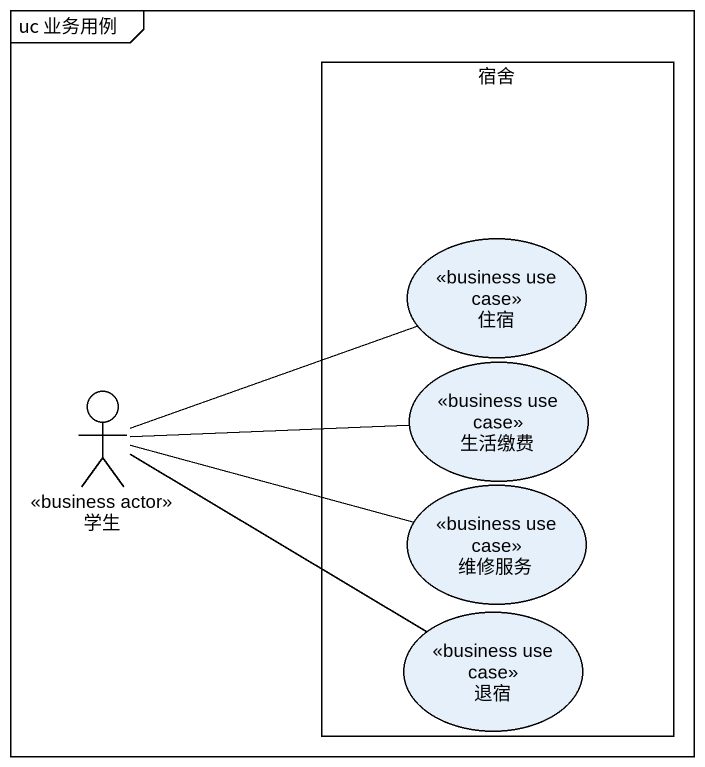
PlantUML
@startuml
mainframe uc 业务用例
rectangle 宿舍 {
  usecase 住宿 <<business use case>>
  usecase 生活缴费 <<business use case>>
  usecase 维修服务 <<business use case>>
  usecase 退宿 <<business use case>>
}
actor 学生 <<business actor>>
学生 -right- 住宿
学生 -right- 生活缴费
学生 -right- 维修服务
学生 -right- 退宿
@enduml
